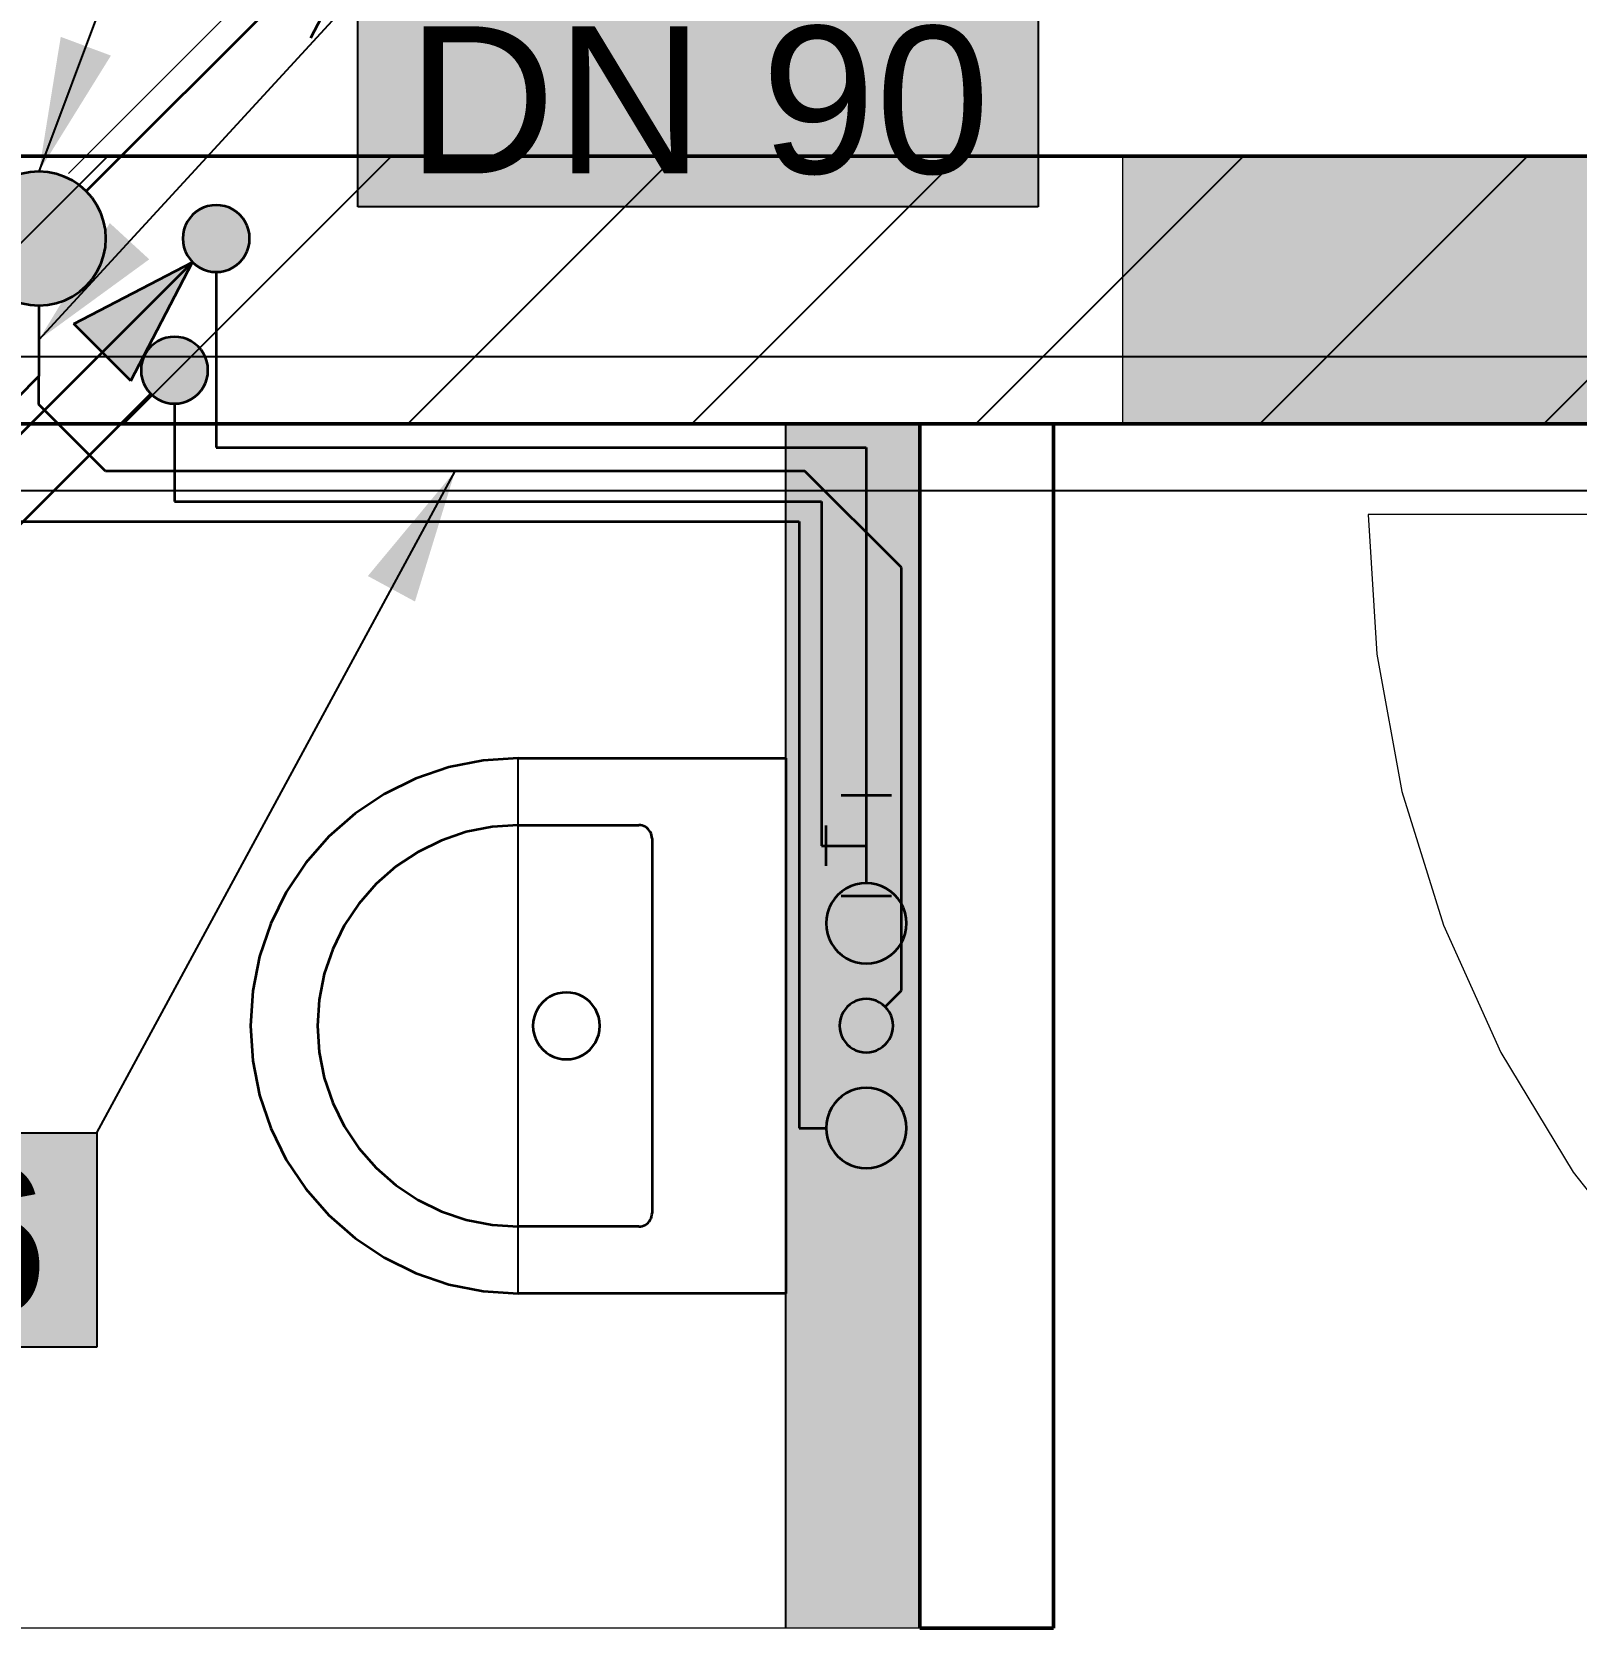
# Model space of a CAD drawing. Extents: x 0 to 756, y -25 to 420.
# Drawn here: x 179.34 to 202.41, y 241.58 to 265.43 of the extents above; entities that cross this region are included whole.
import ezdxf
from ezdxf.lldxf.tags import DXFTag

# ---------------------------------------------------------------- set-up
doc = ezdxf.new("R2010")
doc.units = 0
doc.layers.get('0').update_dxf_attribs({"lineweight": 25})
doc.layers.get('DEFPOINTS').update_dxf_attribs({"lineweight": 25})
for name, color, linetype, lineweight, true_color in [('A_Geschossdecke', 7, 'Continuous', 25, 0x008080), ('S_Einrichtung', 7, 'Continuous', 35, 0x9dff9d), ('S_Kaltwasser', 3, 'Continuous', 35, 0x00ff00), ('S_Schmutzwasser', 7, 'Continuous', 35, 0x808040), ('S_Warmwasser', 1, 'fein_strichliert', 35, 0xff0000), ('S_Zirkulation', 7, 'fein_strichliert', 35, 0xff0080)]:
    doc.layers.add(name, color=color, linetype=linetype, lineweight=lineweight, true_color=true_color)
for name, color, linetype, lineweight in [('A_Innenwand', 7, 'Continuous', 25), ('Allgemein01', 7, 'Continuous', 13), ('Allgemein03', 7, 'Continuous', 25), ('Design', 7, 'Continuous', 18), ('Standard', 7, 'Continuous', 25), ('Tür 2D', 7, 'Continuous', 13), ('Wand Holz nicht tragend', 7, 'Continuous', 13), ('X_Text', 7, 'Continuous', 25)]:
    doc.layers.add(name, color=color, linetype=linetype, lineweight=lineweight)
doc.styles.get("Standard").update_dxf_attribs({"font": 'arial.ttf'})
tags = doc.linetypes.add('fein_strichliert', pattern=[4, 1, -2, 1]).pattern_tags.tags
tags[8:9] = [DXFTag(74, 4), DXFTag(75, 0), DXFTag(340, '0'), DXFTag(46, 0.0), DXFTag(50, 0.0), DXFTag(44, 0.0), DXFTag(45, 0.0)]
tags[6:7] = [DXFTag(74, 4), DXFTag(75, 0), DXFTag(340, '0'), DXFTag(46, 0.0), DXFTag(50, 0.0), DXFTag(44, 0.0), DXFTag(45, 0.0)]
tags[4:5] = [DXFTag(74, 4), DXFTag(75, 0), DXFTag(340, '0'), DXFTag(46, 0.0), DXFTag(50, 0.0), DXFTag(44, 0.0), DXFTag(45, 0.0)]

# ---------------------------------------------------------------- blocks, each defined once
blk = doc.blocks.new('Referenz-A01I5YBJIE')
at = {"layer": 'Allgemein01', "color": 0, "lineweight": -2}
for p, q in [((186.607, 246.578), (186.607, 254.578)), ((186.607, 254.578), (190.607, 254.578)), ((190.607, 254.578), (190.607, 246.578)), ((190.607, 246.578), (186.607, 246.578))]:
    blk.add_line(p, q, dxfattribs=at)
at = {"layer": 'Allgemein03', "color": 0, "lineweight": -2}
for p, q in [((190.607, 241.578), (190.607, 259.578)), ((192.607, 259.578), (192.607, 241.578)), ((192.607, 241.578), (192.607, 259.578)), ((192.607, 241.578), (192.607, 259.578)), ((190.609, 241.58), (190.607, 241.578))]:
    blk.add_line(p, q, dxfattribs=at)
at = {"layer": 'DEFPOINTS', "color": 0, "linetype": 'Continuous', "lineweight": -2, "ltscale": 0.25}
for p, q in [((192.607, 241.578), (192.607, 241.578)), ((192.607, 241.578), (192.607, 241.578)), ((194.607, 241.578), (194.607, 241.578)), ((194.607, 241.578), (194.607, 241.578))]:
    blk.add_line(p, q, dxfattribs=at)
at = {"layer": 'Design', "color": 0, "lineweight": -2}
for points in [[(190.607, 241.578), (192.607, 241.578), (190.607, 259.578)], [(192.607, 241.578), (192.607, 259.578), (190.607, 259.578)]]:
    blk.add_solid(points, dxfattribs=at)
at = {"layer": 'Standard', "color": 0, "lineweight": 13}
for p, q in [((195.637, 263.578), (195.637, 259.578)), ((215.637, 263.578), (195.637, 263.578)), ((195.637, 259.578), (215.637, 259.578)), ((192.607, 241.578), (143.607, 241.578))]:
    blk.add_line(p, q, dxfattribs=at)
for points in [[(215.637, 259.578), (195.637, 259.578), (195.637, 263.578)], [(215.637, 259.578), (215.637, 263.578), (195.637, 263.578)], [(215.637, 263.578), (195.637, 263.578), (195.637, 263.578)], [(215.637, 259.578), (215.637, 259.578), (195.637, 259.578)]]:
    blk.add_solid(points, dxfattribs=at)
at = {"layer": 'Tür 2D', "color": 0, "linetype": 'Continuous', "ltscale": 0.13}
for p, q in [((216.607, 258.22), (199.307, 258.22)), ((199.307, 258.22), (199.433, 256.135)), ((199.433, 256.135), (199.81, 254.08)), ((199.81, 254.08), (200.431, 252.085)), ((200.431, 252.085), (201.289, 250.18)), ((201.289, 250.18), (202.37, 248.392)), ((202.37, 248.392), (203.658, 246.748))]:
    blk.add_line(p, q, dxfattribs=at)
at = {"layer": 'Wand Holz nicht tragend', "color": 0, "lineweight": 50}
for p, q in [((218.607, 263.578), (125.607, 263.578)), ((125.607, 263.578), (218.607, 263.578)), ((125.607, 259.578), (218.607, 259.578)), ((218.607, 259.578), (125.607, 259.578)), ((192.607, 259.578), (192.607, 241.578)), ((194.607, 259.578), (192.607, 259.578)), ((192.607, 241.578), (192.607, 259.578)), ((192.607, 259.578), (194.607, 259.578)), ((192.607, 259.578), (192.607, 259.578)), ((194.607, 241.578), (194.607, 259.578)), ((194.607, 259.578), (194.607, 241.578)), ((194.607, 259.578), (194.607, 259.578)), ((192.607, 241.578), (194.607, 241.578)), ((194.607, 241.578), (192.607, 241.578)), ((192.607, 241.578), (192.607, 241.578)), ((194.607, 241.578), (194.607, 241.578))]:
    blk.add_line(p, q, dxfattribs=at)
blk = doc.blocks.new('Wand-A01I5YCRIE', base_point=(125.607, 259.578))
at = {"color": 0, "linetype": 'ByBlock', "lineweight": -2, "ltscale": 0.25}
for p, q in [((125.607, 263.578), (220.607, 263.578)), ((125.607, 259.578), (216.607, 259.578))]:
    blk.add_line(p, q, dxfattribs=at)
at = {"color": 0, "lineweight": -2}
for p, q in [((176.474, 259.578), (180.474, 263.578)), ((180.716, 259.578), (184.716, 263.578)), ((184.959, 259.578), (188.959, 263.578)), ((189.201, 259.578), (193.201, 263.578)), ((193.444, 259.578), (197.444, 263.578)), ((197.687, 259.578), (201.687, 263.578)), ((201.929, 259.578), (205.929, 263.578))]:
    blk.add_line(p, q, dxfattribs=at)
blk = doc.blocks.new('Waschtisch-A01I5YHLIE', base_point=(182.607, 246.578))
at = {"color": 0, "linetype": 'ByBlock', "lineweight": -2, "ltscale": 0.35}
for p, q in [((186.085, 254.544), (185.572, 254.442)), ((186.607, 254.578), (186.085, 254.544)), ((186.607, 254.578), (190.607, 254.578)), ((190.607, 254.578), (190.607, 246.578)), ((185.572, 254.442), (185.076, 254.273)), ((185.076, 254.273), (184.607, 254.042)), ((184.607, 254.042), (184.172, 253.751)), ((184.172, 253.751), (183.779, 253.406)), ((186.607, 253.578), (186.216, 253.552)), ((186.607, 253.578), (188.407, 253.578)), ((188.433, 253.576), (188.407, 253.578)), ((183.779, 253.406), (183.434, 253.013)), ((185.459, 253.349), (185.107, 253.176)), ((185.831, 253.476), (185.459, 253.349)), ((186.216, 253.552), (185.831, 253.476)), ((188.459, 253.571), (188.433, 253.576)), ((188.484, 253.563), (188.459, 253.571)), ((188.507, 253.551), (188.484, 253.563)), ((188.529, 253.537), (188.507, 253.551)), ((188.549, 253.519), (188.529, 253.537)), ((188.566, 253.5), (188.549, 253.519)), ((188.58, 253.478), (188.566, 253.5)), ((188.592, 253.454), (188.58, 253.478)), ((188.6, 253.43), (188.592, 253.454)), ((188.605, 253.404), (188.6, 253.43)), ((188.607, 253.378), (188.605, 253.404)), ((188.607, 253.378), (188.607, 247.778)), ((185.107, 253.176), (184.781, 252.958)), ((183.434, 253.013), (183.143, 252.578)), ((184.781, 252.958), (184.486, 252.699)), ((184.486, 252.699), (184.227, 252.404)), ((183.143, 252.578), (182.912, 252.109)), ((184.227, 252.404), (184.009, 252.078)), ((182.912, 252.109), (182.743, 251.613)), ((184.009, 252.078), (183.836, 251.726)), ((183.836, 251.726), (183.709, 251.354)), ((182.743, 251.613), (182.641, 251.1)), ((183.709, 251.354), (183.633, 250.969)), ((182.641, 251.1), (182.607, 250.578)), ((183.633, 250.969), (183.607, 250.578)), ((187.023, 250.975), (186.974, 250.931)), ((187.077, 251.011), (187.023, 250.975)), ((187.136, 251.04), (187.077, 251.011)), ((187.198, 251.061), (187.136, 251.04)), ((187.262, 251.074), (187.198, 251.061)), ((187.327, 251.078), (187.262, 251.074)), ((187.392, 251.074), (187.327, 251.078)), ((187.457, 251.061), (187.392, 251.074)), ((187.519, 251.04), (187.457, 251.061)), ((187.577, 251.011), (187.519, 251.04)), ((187.632, 250.975), (187.577, 251.011)), ((187.681, 250.931), (187.632, 250.975)), ((186.865, 250.769), (186.844, 250.707)), ((186.894, 250.828), (186.865, 250.769)), ((186.931, 250.882), (186.894, 250.828)), ((186.974, 250.931), (186.931, 250.882)), ((187.724, 250.882), (187.681, 250.931)), ((187.76, 250.828), (187.724, 250.882)), ((187.789, 250.769), (187.76, 250.828)), ((187.81, 250.707), (187.789, 250.769)), ((182.607, 250.578), (182.641, 250.056)), ((183.607, 250.578), (183.633, 250.186)), ((186.831, 250.643), (186.827, 250.578)), ((186.827, 250.578), (186.831, 250.513)), ((186.844, 250.707), (186.831, 250.643)), ((186.831, 250.513), (186.844, 250.448)), ((187.823, 250.643), (187.81, 250.707)), ((187.81, 250.448), (187.823, 250.513)), ((187.827, 250.578), (187.823, 250.643)), ((187.823, 250.513), (187.827, 250.578)), ((186.844, 250.448), (186.865, 250.387)), ((186.865, 250.387), (186.894, 250.328)), ((186.894, 250.328), (186.931, 250.273)), ((186.931, 250.273), (186.974, 250.224)), ((187.681, 250.224), (187.724, 250.273)), ((187.724, 250.273), (187.76, 250.328)), ((187.76, 250.328), (187.789, 250.387)), ((187.789, 250.387), (187.81, 250.448)), ((182.641, 250.056), (182.743, 249.543)), ((183.633, 250.186), (183.709, 249.801)), ((186.974, 250.224), (187.023, 250.181)), ((187.023, 250.181), (187.077, 250.145)), ((187.077, 250.145), (187.136, 250.116)), ((187.136, 250.116), (187.198, 250.095)), ((187.198, 250.095), (187.262, 250.082)), ((187.262, 250.082), (187.327, 250.078)), ((187.327, 250.078), (187.392, 250.082)), ((187.392, 250.082), (187.457, 250.095)), ((187.457, 250.095), (187.519, 250.116)), ((187.519, 250.116), (187.577, 250.145)), ((187.577, 250.145), (187.632, 250.181)), ((187.632, 250.181), (187.681, 250.224)), ((183.709, 249.801), (183.836, 249.43)), ((182.743, 249.543), (182.912, 249.047)), ((183.836, 249.43), (184.009, 249.078)), ((182.912, 249.047), (183.143, 248.578)), ((184.009, 249.078), (184.227, 248.752)), ((183.143, 248.578), (183.434, 248.143)), ((184.227, 248.752), (184.486, 248.457)), ((184.486, 248.457), (184.781, 248.198)), ((183.434, 248.143), (183.779, 247.749)), ((184.781, 248.198), (185.107, 247.98)), ((185.107, 247.98), (185.459, 247.806)), ((183.779, 247.749), (184.172, 247.404)), ((185.459, 247.806), (185.831, 247.68)), ((185.831, 247.68), (186.216, 247.604)), ((188.507, 247.605), (188.529, 247.619)), ((188.529, 247.619), (188.549, 247.636)), ((188.549, 247.636), (188.566, 247.656)), ((188.566, 247.656), (188.58, 247.678)), ((188.58, 247.678), (188.592, 247.701)), ((188.592, 247.701), (188.6, 247.726)), ((188.6, 247.726), (188.605, 247.752)), ((188.605, 247.752), (188.607, 247.778)), ((184.172, 247.404), (184.607, 247.114)), ((186.216, 247.604), (186.607, 247.578)), ((188.407, 247.578), (186.607, 247.578)), ((188.407, 247.578), (188.433, 247.58)), ((188.433, 247.58), (188.459, 247.585)), ((188.459, 247.585), (188.484, 247.593)), ((188.484, 247.593), (188.507, 247.605)), ((184.607, 247.114), (185.076, 246.882)), ((185.076, 246.882), (185.572, 246.714)), ((185.572, 246.714), (186.085, 246.612)), ((186.085, 246.612), (186.607, 246.578)), ((190.607, 246.578), (186.607, 246.578))]:
    blk.add_line(p, q, dxfattribs=at)
blk = doc.blocks.new('Anschluss-Element-A01I5YHNIE', base_point=(191.207, 248.451))
at = {"color": 0, "lineweight": -2}
for p, q in [((191.442, 249.527), (191.383, 249.475)), ((191.507, 249.57), (191.442, 249.527)), ((191.578, 249.605), (191.507, 249.57)), ((191.652, 249.63), (191.578, 249.605)), ((191.729, 249.646), (191.652, 249.63)), ((191.807, 249.651), (191.729, 249.646)), ((191.886, 249.646), (191.807, 249.651)), ((191.962, 249.63), (191.886, 249.646)), ((192.037, 249.605), (191.962, 249.63)), ((192.107, 249.57), (192.037, 249.605)), ((192.172, 249.527), (192.107, 249.57)), ((192.231, 249.475), (192.172, 249.527)), ((191.288, 249.351), (191.253, 249.28)), ((191.331, 249.416), (191.288, 249.351)), ((191.383, 249.475), (191.331, 249.416)), ((192.283, 249.416), (192.231, 249.475)), ((192.327, 249.351), (192.283, 249.416)), ((192.362, 249.28), (192.327, 249.351)), ((191.212, 249.129), (191.207, 249.051)), ((191.207, 249.051), (191.212, 248.972)), ((191.228, 249.206), (191.212, 249.129)), ((191.253, 249.28), (191.228, 249.206)), ((192.387, 249.206), (192.362, 249.28)), ((192.402, 249.129), (192.387, 249.206)), ((192.407, 249.051), (192.402, 249.129)), ((192.402, 248.972), (192.407, 249.051)), ((191.212, 248.972), (191.228, 248.895)), ((191.228, 248.895), (191.253, 248.821)), ((191.253, 248.821), (191.288, 248.751)), ((192.327, 248.751), (192.362, 248.821)), ((192.362, 248.821), (192.387, 248.895)), ((192.387, 248.895), (192.402, 248.972)), ((191.288, 248.751), (191.331, 248.685)), ((191.331, 248.685), (191.383, 248.626)), ((191.383, 248.626), (191.442, 248.575)), ((191.442, 248.575), (191.507, 248.531)), ((192.107, 248.531), (192.172, 248.575)), ((192.172, 248.575), (192.231, 248.626)), ((192.231, 248.626), (192.283, 248.685)), ((192.283, 248.685), (192.327, 248.751)), ((191.507, 248.531), (191.578, 248.496)), ((191.578, 248.496), (191.652, 248.471)), ((191.652, 248.471), (191.729, 248.456)), ((191.729, 248.456), (191.807, 248.451)), ((191.807, 248.451), (191.886, 248.456)), ((191.886, 248.456), (191.962, 248.471)), ((191.962, 248.471), (192.037, 248.496)), ((192.037, 248.496), (192.107, 248.531))]:
    blk.add_line(p, q, dxfattribs=at)
blk = doc.blocks.new('Anschluss-Element-A01I5YHPIE', base_point=(191.207, 251.511))
at = {"color": 0, "linetype": 'Continuous', "lineweight": -2, "ltscale": 0.35}
for p, q in [((191.507, 252.63), (191.442, 252.587)), ((191.578, 252.665), (191.507, 252.63)), ((191.652, 252.69), (191.578, 252.665)), ((191.729, 252.706), (191.652, 252.69)), ((191.807, 252.711), (191.729, 252.706)), ((191.886, 252.706), (191.807, 252.711)), ((191.962, 252.69), (191.886, 252.706)), ((192.037, 252.665), (191.962, 252.69)), ((192.107, 252.63), (192.037, 252.665)), ((192.172, 252.587), (192.107, 252.63)), ((191.288, 252.411), (191.253, 252.34)), ((191.331, 252.476), (191.288, 252.411)), ((191.383, 252.535), (191.331, 252.476)), ((191.442, 252.587), (191.383, 252.535)), ((192.231, 252.535), (192.172, 252.587)), ((192.283, 252.476), (192.231, 252.535)), ((192.327, 252.411), (192.283, 252.476)), ((192.362, 252.34), (192.327, 252.411)), ((191.212, 252.189), (191.207, 252.111)), ((191.228, 252.266), (191.212, 252.189)), ((191.253, 252.34), (191.228, 252.266)), ((192.387, 252.266), (192.362, 252.34)), ((192.402, 252.189), (192.387, 252.266)), ((192.407, 252.111), (192.402, 252.189)), ((191.207, 252.111), (191.212, 252.032)), ((191.212, 252.032), (191.228, 251.955)), ((191.228, 251.955), (191.253, 251.881)), ((192.362, 251.881), (192.387, 251.955)), ((192.387, 251.955), (192.402, 252.032)), ((192.402, 252.032), (192.407, 252.111)), ((191.253, 251.881), (191.288, 251.811)), ((191.288, 251.811), (191.331, 251.745)), ((191.331, 251.745), (191.383, 251.686)), ((191.383, 251.686), (191.442, 251.635)), ((192.172, 251.635), (192.231, 251.686)), ((192.231, 251.686), (192.283, 251.745)), ((192.283, 251.745), (192.327, 251.811)), ((192.327, 251.811), (192.362, 251.881)), ((191.442, 251.635), (191.507, 251.591)), ((191.507, 251.591), (191.578, 251.556)), ((191.578, 251.556), (191.652, 251.531)), ((191.652, 251.531), (191.729, 251.516)), ((191.729, 251.516), (191.807, 251.511)), ((191.807, 251.511), (191.886, 251.516)), ((191.886, 251.516), (191.962, 251.531)), ((191.962, 251.531), (192.037, 251.556)), ((192.037, 251.556), (192.107, 251.591)), ((192.107, 251.591), (192.172, 251.635))]:
    blk.add_line(p, q, dxfattribs=at)
blk = doc.blocks.new('Anschluss-Element-A01I5YHRIE', base_point=(191.407, 250.181))
at = {"color": 0, "lineweight": -2}
for p, q in [((191.704, 250.967), (191.654, 250.95)), ((191.755, 250.977), (191.704, 250.967)), ((191.807, 250.981), (191.755, 250.977)), ((191.859, 250.977), (191.807, 250.981)), ((191.911, 250.967), (191.859, 250.977)), ((191.96, 250.95), (191.911, 250.967)), ((191.438, 250.734), (191.421, 250.684)), ((191.461, 250.781), (191.438, 250.734)), ((191.49, 250.824), (191.461, 250.781)), ((191.524, 250.864), (191.49, 250.824)), ((191.564, 250.898), (191.524, 250.864)), ((191.607, 250.927), (191.564, 250.898)), ((191.654, 250.95), (191.607, 250.927)), ((192.007, 250.927), (191.96, 250.95)), ((192.051, 250.898), (192.007, 250.927)), ((192.09, 250.864), (192.051, 250.898)), ((192.125, 250.824), (192.09, 250.864)), ((192.154, 250.781), (192.125, 250.824)), ((192.177, 250.734), (192.154, 250.781)), ((192.194, 250.684), (192.177, 250.734)), ((191.411, 250.633), (191.407, 250.581)), ((191.407, 250.581), (191.411, 250.528)), ((191.421, 250.684), (191.411, 250.633)), ((191.411, 250.528), (191.421, 250.477)), ((191.421, 250.477), (191.438, 250.428)), ((192.177, 250.428), (192.194, 250.477)), ((192.204, 250.633), (192.194, 250.684)), ((192.194, 250.477), (192.204, 250.528)), ((192.207, 250.581), (192.204, 250.633)), ((192.204, 250.528), (192.207, 250.581)), ((191.438, 250.428), (191.461, 250.381)), ((191.461, 250.381), (191.49, 250.337)), ((191.49, 250.337), (191.524, 250.298)), ((191.524, 250.298), (191.564, 250.263)), ((191.564, 250.263), (191.607, 250.234)), ((192.007, 250.234), (192.051, 250.263)), ((192.051, 250.263), (192.09, 250.298)), ((192.09, 250.298), (192.125, 250.337)), ((192.125, 250.337), (192.154, 250.381)), ((192.154, 250.381), (192.177, 250.428)), ((191.607, 250.234), (191.654, 250.211)), ((191.654, 250.211), (191.704, 250.194)), ((191.704, 250.194), (191.755, 250.184)), ((191.755, 250.184), (191.807, 250.181)), ((191.807, 250.181), (191.859, 250.184)), ((191.859, 250.184), (191.911, 250.194)), ((191.911, 250.194), (191.96, 250.211)), ((191.96, 250.211), (192.007, 250.234))]:
    blk.add_line(p, q, dxfattribs=at)
blk = doc.blocks.new('Fallleitung Abwasser-A01I5YIXIE', base_point=(173.791, 256.689))
at = {"color": 0, "lineweight": -2}
for p, q in [((182.886, 266.847), (185.103, 268.001)), ((183.949, 265.784), (185.103, 268.001)), ((180.154, 263.052), (184.661, 267.559)), ((182.444, 266.405), (184.661, 267.559)), ((183.507, 265.342), (184.661, 267.559)), ((178.838, 263.138), (178.74, 263.052)), ((178.947, 263.211), (178.838, 263.138)), ((179.064, 263.269), (178.947, 263.211)), ((179.188, 263.311), (179.064, 263.269)), ((179.317, 263.337), (179.188, 263.311)), ((179.447, 263.345), (179.317, 263.337)), ((179.578, 263.337), (179.447, 263.345)), ((179.706, 263.311), (179.578, 263.337)), ((179.83, 263.269), (179.706, 263.311)), ((179.947, 263.211), (179.83, 263.269)), ((180.056, 263.138), (179.947, 263.211)), ((180.154, 263.052), (180.056, 263.138)), ((178.654, 262.954), (178.581, 262.845)), ((178.74, 263.052), (178.654, 262.954)), ((180.241, 262.954), (180.154, 263.052)), ((180.313, 262.845), (180.241, 262.954)), ((178.523, 262.728), (178.481, 262.604)), ((178.581, 262.845), (178.523, 262.728)), ((180.371, 262.728), (180.313, 262.845)), ((180.413, 262.604), (180.371, 262.728)), ((178.456, 262.476), (178.447, 262.345)), ((178.481, 262.604), (178.456, 262.476)), ((180.439, 262.476), (180.413, 262.604)), ((180.447, 262.345), (180.439, 262.476)), ((178.447, 262.345), (178.456, 262.215)), ((178.456, 262.215), (178.481, 262.086)), ((180.413, 262.086), (180.439, 262.215)), ((180.439, 262.215), (180.447, 262.345)), ((178.481, 262.086), (178.523, 261.962)), ((178.523, 261.962), (178.581, 261.845)), ((180.313, 261.845), (180.371, 261.962)), ((180.371, 261.962), (180.413, 262.086)), ((178.581, 261.845), (178.654, 261.736)), ((178.654, 261.736), (178.74, 261.638)), ((180.154, 261.638), (180.241, 261.736)), ((180.241, 261.736), (180.313, 261.845)), ((178.74, 261.638), (173.791, 256.689)), ((178.74, 261.638), (178.838, 261.552)), ((178.838, 261.552), (178.947, 261.479)), ((178.947, 261.479), (179.064, 261.421)), ((179.83, 261.421), (179.947, 261.479)), ((179.947, 261.479), (180.056, 261.552)), ((180.056, 261.552), (180.154, 261.638)), ((179.064, 261.421), (179.188, 261.379)), ((179.188, 261.379), (179.317, 261.354)), ((179.317, 261.354), (179.447, 261.345)), ((179.447, 261.345), (179.578, 261.354)), ((179.578, 261.354), (179.706, 261.379)), ((179.706, 261.379), (179.83, 261.421)), ((174.946, 258.907), (173.791, 256.689)), ((174.946, 258.907), (176.009, 257.843)), ((176.009, 257.843), (173.791, 256.689))]:
    blk.add_line(p, q, dxfattribs=at)
at = {"color": 0, "linetype": 'fein_strichliert', "lineweight": 18, "ltscale": 0.18}
blk.add_line((179.888, 263.318), (182.71, 266.14), dxfattribs=at)
at = {"color": 0, "lineweight": -2}
for points in [[(180.154, 263.052), (178.74, 263.052), (179.947, 263.211)], [(178.74, 263.052), (179.947, 263.211), (178.947, 263.211)], [(179.947, 263.211), (178.947, 263.211), (179.706, 263.311)], [(178.947, 263.211), (179.706, 263.311), (179.188, 263.311)], [(179.706, 263.311), (179.188, 263.311), (179.447, 263.345)], [(180.313, 262.845), (178.581, 262.845), (180.154, 263.052)], [(178.581, 262.845), (180.154, 263.052), (178.74, 263.052)], [(180.413, 262.604), (178.481, 262.604), (180.313, 262.845)], [(178.481, 262.604), (180.313, 262.845), (178.581, 262.845)], [(180.447, 262.345), (178.447, 262.345), (180.413, 262.604)], [(178.447, 262.345), (180.413, 262.604), (178.481, 262.604)], [(178.481, 262.086), (180.447, 262.345), (178.447, 262.345)], [(180.413, 262.086), (178.481, 262.086), (180.447, 262.345)], [(178.581, 261.845), (180.413, 262.086), (178.481, 262.086)], [(180.313, 261.845), (178.581, 261.845), (180.413, 262.086)], [(178.74, 261.638), (180.313, 261.845), (178.581, 261.845)], [(180.154, 261.638), (178.74, 261.638), (180.313, 261.845)], [(178.947, 261.479), (180.154, 261.638), (178.74, 261.638)], [(179.947, 261.479), (178.947, 261.479), (180.154, 261.638)], [(179.188, 261.379), (179.947, 261.479), (178.947, 261.479)], [(179.706, 261.379), (179.188, 261.379), (179.947, 261.479)], [(179.447, 261.345), (179.706, 261.379), (179.188, 261.379)], [(176.009, 257.843), (174.392, 257.843), (174.946, 258.907)], [(173.791, 256.689), (176.009, 257.843), (174.392, 257.843)]]:
    blk.add_solid(points, dxfattribs=at)
blk = doc.blocks.new('Bauteilbeschriftung-A01I5YJ1IE', base_point=(179.447, 263.345))
at = {"color": 0, "lineweight": -2}
for p, q in [((184.044, 278.846), (214.027, 278.846)), ((184.044, 275.646), (184.044, 278.846)), ((214.027, 278.846), (214.027, 275.646)), ((214.027, 275.646), (184.044, 275.646))]:
    blk.add_line(p, q, dxfattribs=at)
at = {"color": 0, "linetype": 'ByBlock', "lineweight": -2, "ltscale": 0.25}
blk.add_line((184.044, 275.646), (179.447, 263.345), dxfattribs=at)
at = {"color": 7, "linetype": 'ByBlock', "lineweight": -2, "ltscale": 0.25, "true_color": 0xffffff}
for points in [[(184.044, 275.646), (214.027, 275.646), (184.044, 278.846)], [(214.027, 275.646), (184.044, 278.846), (214.027, 278.846)]]:
    blk.add_solid(points, dxfattribs=at)
at = {"color": 0, "linetype": 'ByBlock', "lineweight": -2, "ltscale": 0.25}
for points in [[(180.522, 265.079), (179.727, 265.079), (179.773, 265.359)], [(179.447, 263.345), (180.522, 265.079), (179.727, 265.079)]]:
    blk.add_solid(points, dxfattribs=at)
at = {"color": 0, "linetype": 'ByBlock', "lineweight": -2, "ltscale": 0.25, "insert": (184.777, 278.346), "char_height": 2.2, "attachment_point": 1}
blk.add_mtext('{\\fArial;Fallleitung Abwasser}', dxfattribs=at)
blk = doc.blocks.new('Abwasserleitung-A01I5YJ3IE', base_point=(179.447, 250.864))
at = {"color": 0, "linetype": 'ByBlock', "lineweight": -2, "ltscale": 0.35}
for p, q in [((179.447, 259.865), (179.447, 260.289)), ((180.442, 258.87), (179.447, 259.865)), ((190.888, 258.87), (180.442, 258.87)), ((192.332, 257.426), (190.888, 258.87)), ((192.332, 251.105), (192.332, 257.426)), ((192.09, 250.864), (192.332, 251.105))]:
    blk.add_line(p, q, dxfattribs=at)
blk = doc.blocks.new('Bauteilbeschriftung-A01I5YJ5IE', base_point=(170.145, 245.777))
at = {"color": 0, "linetype": 'ByBlock', "lineweight": -2, "ltscale": 0.25}
blk.add_line((180.313, 248.977), (185.665, 258.87), dxfattribs=at)
at = {"color": 0, "lineweight": -2}
for p, q in [((170.145, 248.977), (180.313, 248.977)), ((170.145, 245.777), (170.145, 248.977)), ((180.313, 248.977), (180.313, 245.777)), ((180.313, 245.777), (170.145, 245.777))]:
    blk.add_line(p, q, dxfattribs=at)
at = {"color": 0, "linetype": 'ByBlock', "lineweight": -2, "ltscale": 0.25}
for points in [[(185.182, 257.301), (184.361, 257.301), (185.665, 258.87)], [(185.065, 256.92), (185.182, 257.301), (184.361, 257.301)]]:
    blk.add_solid(points, dxfattribs=at)
at = {"color": 7, "linetype": 'ByBlock', "lineweight": -2, "ltscale": 0.25, "true_color": 0xffffff}
for points in [[(170.145, 245.777), (180.313, 245.777), (170.145, 248.977)], [(180.313, 245.777), (170.145, 248.977), (180.313, 248.977)]]:
    blk.add_solid(points, dxfattribs=at)
at = {"color": 0, "linetype": 'ByBlock', "lineweight": -2, "ltscale": 0.25, "insert": (170.878, 248.477), "char_height": 2.2, "attachment_point": 1}
blk.add_mtext('{\\fArial;DN 56}', dxfattribs=at)
blk = doc.blocks.new('Abwasserleitung-A01I5YJ7IE', base_point=(149.628, 254.115))
at = {"color": 0, "linetype": 'ByBlock', "lineweight": -2, "ltscale": 0.35}
for p, q in [((179.447, 260.289), (178.028, 258.87)), ((150.107, 258.87), (149.628, 258.391)), ((178.028, 258.87), (150.107, 258.87)), ((149.628, 258.391), (149.628, 254.115))]:
    blk.add_line(p, q, dxfattribs=at)
blk = doc.blocks.new('Abwasserleitung-A01I5YJBIE', base_point=(179.447, 260.289))
at = {"color": 0, "linetype": 'ByBlock', "lineweight": -2, "ltscale": 0.35}
blk.add_line((179.447, 261.345), (179.447, 260.289), dxfattribs=at)
blk = doc.blocks.new('Bauteilbeschriftung-A01I5YJDIE', base_point=(179.447, 260.832))
at = {"color": 0, "linetype": 'ByBlock', "lineweight": -2, "ltscale": 0.25}
blk.add_line((184.212, 266.018), (179.447, 260.832), dxfattribs=at)
at = {"color": 0, "lineweight": -2}
for p, q in [((184.212, 266.018), (194.375, 266.018)), ((184.212, 262.818), (184.212, 266.018)), ((194.375, 266.018), (194.375, 262.818)), ((194.375, 262.818), (184.212, 262.818))]:
    blk.add_line(p, q, dxfattribs=at)
at = {"color": 7, "linetype": 'ByBlock', "lineweight": -2, "ltscale": 0.25, "true_color": 0xffffff}
for points in [[(184.212, 262.818), (194.375, 262.818), (184.212, 266.018)], [(194.375, 262.818), (184.212, 266.018), (194.375, 266.018)]]:
    blk.add_solid(points, dxfattribs=at)
at = {"color": 0, "linetype": 'ByBlock', "lineweight": -2, "ltscale": 0.25}
for points in [[(181.095, 262.034), (180.177, 262.034), (180.506, 262.576)], [(179.447, 260.832), (181.095, 262.034), (180.177, 262.034)]]:
    blk.add_solid(points, dxfattribs=at)
at = {"color": 0, "linetype": 'ByBlock', "lineweight": -2, "ltscale": 0.25, "insert": (184.945, 265.518), "char_height": 2.2, "attachment_point": 1}
blk.add_mtext('{\\fArial;DN 90}', dxfattribs=at)
blk = doc.blocks.new('Distributor Abwasserleitung-A01I5YJFIE', base_point=(179.042, 259.884))
at = {"color": 0, "lineweight": 13}
blk.add_line((179.447, 260.289), (179.447, 260.289), dxfattribs=at)
blk = doc.blocks.new('Geschossdecke-A01I5YL3IE', base_point=(119.607, 260.578))
at = {"color": 0, "linetype": 'ByBlock', "lineweight": -2, "ltscale": 0.25}
blk.add_line((397.607, 260.578), (119.607, 260.578), dxfattribs=at)
blk = doc.blocks.new('Geschossdecke-A01I5YL5IE', base_point=(119.607, 24.521))
at = {"color": 0, "linetype": 'ByBlock', "lineweight": -2, "ltscale": 0.25}
blk.add_line((119.607, 258.578), (219.607, 258.578), dxfattribs=at)
blk = doc.blocks.new('Verbundrohr (Stange)-A01I5YMJIE', base_point=(177.095, 249.051))
at = {"color": 0, "linetype": 'ByBlock', "lineweight": -2, "ltscale": 0.35}
for p, q in [((177.095, 258.116), (190.806, 258.116)), ((190.806, 258.116), (190.806, 249.051)), ((190.806, 249.051), (191.207, 249.051))]:
    blk.add_line(p, q, dxfattribs=at)
blk = doc.blocks.new('Steigleitung Sanitär-A01I5YN5IE', base_point=(177.853, 258.103))
at = {"color": 0, "linetype": 'Continuous', "lineweight": -2, "ltscale": 0.35}
for p, q in [((181.699, 262.649), (181.662, 262.595)), ((181.742, 262.699), (181.699, 262.649)), ((181.791, 262.742), (181.742, 262.699)), ((181.845, 262.778), (181.791, 262.742)), ((181.904, 262.807), (181.845, 262.778)), ((181.966, 262.828), (181.904, 262.807)), ((182.03, 262.841), (181.966, 262.828)), ((182.095, 262.845), (182.03, 262.841)), ((182.161, 262.841), (182.095, 262.845)), ((182.225, 262.828), (182.161, 262.841)), ((182.287, 262.807), (182.225, 262.828)), ((182.345, 262.778), (182.287, 262.807)), ((182.4, 262.742), (182.345, 262.778)), ((182.449, 262.699), (182.4, 262.742)), ((182.492, 262.649), (182.449, 262.699)), ((182.528, 262.595), (182.492, 262.649)), ((181.6, 262.41), (181.595, 262.345)), ((181.612, 262.474), (181.6, 262.41)), ((181.633, 262.536), (181.612, 262.474)), ((181.662, 262.595), (181.633, 262.536)), ((182.557, 262.536), (182.528, 262.595)), ((182.578, 262.474), (182.557, 262.536)), ((182.591, 262.41), (182.578, 262.474)), ((182.595, 262.345), (182.591, 262.41)), ((181.595, 262.345), (181.6, 262.28)), ((181.6, 262.28), (181.612, 262.216)), ((181.612, 262.216), (181.633, 262.154)), ((182.557, 262.154), (182.578, 262.216)), ((182.578, 262.216), (182.591, 262.28)), ((182.591, 262.28), (182.595, 262.345)), ((181.742, 261.992), (177.853, 258.103)), ((179.968, 261.068), (181.742, 261.992)), ((180.818, 260.218), (181.742, 261.992)), ((181.633, 262.154), (181.662, 262.095)), ((181.662, 262.095), (181.699, 262.041)), ((181.699, 262.041), (181.742, 261.992)), ((181.742, 261.992), (181.791, 261.948)), ((181.791, 261.948), (181.845, 261.912)), ((182.345, 261.912), (182.4, 261.948)), ((182.4, 261.948), (182.449, 261.992)), ((182.449, 261.992), (182.492, 262.041)), ((182.492, 262.041), (182.528, 262.095)), ((182.528, 262.095), (182.557, 262.154)), ((181.845, 261.912), (181.904, 261.883)), ((181.904, 261.883), (181.966, 261.862)), ((181.966, 261.862), (182.03, 261.849)), ((182.03, 261.849), (182.095, 261.845)), ((182.095, 261.845), (182.161, 261.849)), ((182.161, 261.849), (182.225, 261.862)), ((182.225, 261.862), (182.287, 261.883)), ((182.287, 261.883), (182.345, 261.912)), ((180.818, 260.218), (179.968, 261.068))]:
    blk.add_line(p, q, dxfattribs=at)
for points in [[(182.528, 262.595), (181.662, 262.595), (182.449, 262.699)], [(181.662, 262.595), (182.449, 262.699), (181.742, 262.699)], [(182.449, 262.699), (181.742, 262.699), (182.345, 262.778)], [(181.742, 262.699), (182.345, 262.778), (181.845, 262.778)], [(182.345, 262.778), (181.845, 262.778), (182.225, 262.828)], [(181.845, 262.778), (182.225, 262.828), (181.966, 262.828)], [(182.225, 262.828), (181.966, 262.828), (182.095, 262.845)], [(182.595, 262.345), (181.595, 262.345), (182.578, 262.474)], [(181.595, 262.345), (182.578, 262.474), (181.612, 262.474)], [(182.578, 262.474), (181.612, 262.474), (182.528, 262.595)], [(181.612, 262.474), (182.528, 262.595), (181.662, 262.595)], [(181.612, 262.216), (182.595, 262.345), (181.595, 262.345)], [(182.578, 262.216), (181.612, 262.216), (182.595, 262.345)], [(181.662, 262.095), (182.578, 262.216), (181.612, 262.216)], [(182.528, 262.095), (181.662, 262.095), (182.578, 262.216)], [(181.261, 261.068), (179.968, 261.068), (181.742, 261.992)], [(181.742, 261.992), (182.528, 262.095), (181.662, 262.095)], [(182.449, 261.992), (181.742, 261.992), (182.528, 262.095)], [(181.845, 261.912), (182.449, 261.992), (181.742, 261.992)], [(182.345, 261.912), (181.845, 261.912), (182.449, 261.992)], [(181.966, 261.862), (182.345, 261.912), (181.845, 261.912)], [(182.225, 261.862), (181.966, 261.862), (182.345, 261.912)], [(182.095, 261.845), (182.225, 261.862), (181.966, 261.862)], [(180.818, 260.218), (181.261, 261.068), (179.968, 261.068)]]:
    blk.add_solid(points, dxfattribs=at)
blk = doc.blocks.new('Steigleitung Sanitär-A01I5YNXIE', base_point=(177.23, 256.135))
at = {"color": 0, "linetype": 'Continuous', "lineweight": -2, "ltscale": 0.35}
for p, q in [((181.168, 260.773), (181.118, 260.73)), ((181.222, 260.81), (181.168, 260.773)), ((181.281, 260.839), (181.222, 260.81)), ((181.343, 260.86), (181.281, 260.839)), ((181.407, 260.872), (181.343, 260.86)), ((181.472, 260.877), (181.407, 260.872)), ((181.537, 260.872), (181.472, 260.877)), ((181.601, 260.86), (181.537, 260.872)), ((181.663, 260.839), (181.601, 260.86)), ((181.722, 260.81), (181.663, 260.839)), ((181.776, 260.773), (181.722, 260.81)), ((181.826, 260.73), (181.776, 260.773)), ((180.989, 260.506), (180.976, 260.442)), ((181.01, 260.568), (180.989, 260.506)), ((181.039, 260.627), (181.01, 260.568)), ((181.075, 260.681), (181.039, 260.627)), ((181.118, 260.73), (181.075, 260.681)), ((181.869, 260.681), (181.826, 260.73)), ((181.905, 260.627), (181.869, 260.681)), ((181.934, 260.568), (181.905, 260.627)), ((181.955, 260.506), (181.934, 260.568)), ((181.968, 260.442), (181.955, 260.506)), ((180.976, 260.442), (180.972, 260.377)), ((180.972, 260.377), (180.976, 260.311)), ((180.976, 260.311), (180.989, 260.247)), ((181.955, 260.247), (181.968, 260.311)), ((181.972, 260.377), (181.968, 260.442)), ((181.968, 260.311), (181.972, 260.377)), ((181.119, 260.023), (177.23, 256.135)), ((180.989, 260.247), (181.01, 260.185)), ((181.01, 260.185), (181.039, 260.127)), ((181.039, 260.127), (181.075, 260.072)), ((181.075, 260.072), (181.118, 260.023)), ((181.118, 260.023), (181.168, 259.98)), ((181.776, 259.98), (181.826, 260.023)), ((181.826, 260.023), (181.869, 260.072)), ((181.869, 260.072), (181.905, 260.127)), ((181.905, 260.127), (181.934, 260.185)), ((181.934, 260.185), (181.955, 260.247)), ((181.168, 259.98), (181.222, 259.944)), ((181.222, 259.944), (181.281, 259.915)), ((181.281, 259.915), (181.343, 259.894)), ((181.343, 259.894), (181.407, 259.881)), ((181.407, 259.881), (181.472, 259.877)), ((181.472, 259.877), (181.537, 259.881)), ((181.537, 259.881), (181.601, 259.894)), ((181.601, 259.894), (181.663, 259.915)), ((181.663, 259.915), (181.722, 259.944)), ((181.722, 259.944), (181.776, 259.98)), ((178.154, 257.909), (177.23, 256.135)), ((178.154, 257.909), (179.004, 257.058)), ((179.004, 257.058), (177.23, 256.135))]:
    blk.add_line(p, q, dxfattribs=at)
for points in [[(181.826, 260.73), (181.118, 260.73), (181.722, 260.81)], [(181.118, 260.73), (181.722, 260.81), (181.222, 260.81)], [(181.722, 260.81), (181.222, 260.81), (181.601, 260.86)], [(181.222, 260.81), (181.601, 260.86), (181.343, 260.86)], [(181.601, 260.86), (181.343, 260.86), (181.472, 260.877)], [(181.972, 260.377), (180.972, 260.377), (181.955, 260.506)], [(180.972, 260.377), (181.955, 260.506), (180.989, 260.506)], [(181.955, 260.506), (180.989, 260.506), (181.905, 260.627)], [(180.989, 260.506), (181.905, 260.627), (181.039, 260.627)], [(181.905, 260.627), (181.039, 260.627), (181.826, 260.73)], [(181.039, 260.627), (181.826, 260.73), (181.118, 260.73)], [(180.989, 260.247), (181.972, 260.377), (180.972, 260.377)], [(181.955, 260.247), (180.989, 260.247), (181.972, 260.377)], [(181.039, 260.127), (181.955, 260.247), (180.989, 260.247)], [(181.905, 260.127), (181.039, 260.127), (181.955, 260.247)], [(181.118, 260.023), (181.905, 260.127), (181.039, 260.127)], [(181.826, 260.023), (181.118, 260.023), (181.905, 260.127)], [(181.222, 259.944), (181.826, 260.023), (181.118, 260.023)], [(181.722, 259.944), (181.222, 259.944), (181.826, 260.023)], [(181.343, 259.894), (181.722, 259.944), (181.222, 259.944)], [(181.601, 259.894), (181.343, 259.894), (181.722, 259.944)], [(181.472, 259.877), (181.601, 259.894), (181.343, 259.894)], [(179.004, 257.058), (177.711, 257.058), (178.154, 257.909)], [(177.23, 256.135), (179.004, 257.058), (177.711, 257.058)]]:
    blk.add_solid(points, dxfattribs=at)
blk = doc.blocks.new('Verbundrohr (Stange)-A01I5YOJIE', base_point=(181.472, 253.27))
at = {"color": 0, "linetype": 'ByBlock', "lineweight": -2, "ltscale": 0.35}
for p, q in [((181.472, 259.877), (181.472, 258.413)), ((181.472, 258.413), (191.138, 258.413)), ((191.138, 258.413), (191.138, 253.27)), ((191.138, 253.27), (191.807, 253.27))]:
    blk.add_line(p, q, dxfattribs=at)
blk = doc.blocks.new('Verbundrohr (Stange)-A01I5YOLIE', base_point=(182.095, 253.27))
at = {"color": 0, "linetype": 'ByBlock', "lineweight": -2, "ltscale": 0.35}
for p, q in [((182.095, 261.845), (182.095, 259.224)), ((182.095, 259.224), (191.807, 259.224)), ((191.807, 259.224), (191.807, 253.27))]:
    blk.add_line(p, q, dxfattribs=at)
blk = doc.blocks.new('Verbundrohr (Stange)-A01I5YONIE', base_point=(191.807, 252.711))
at = {"color": 0, "linetype": 'ByBlock', "lineweight": -2, "ltscale": 0.35}
blk.add_line((191.807, 253.27), (191.807, 252.711), dxfattribs=at)
blk = doc.blocks.new('T-Stück-A01I5YOPIE', base_point=(191.205, 252.52))
at = {"color": 0, "linetype": 'Continuous', "lineweight": -2, "ltscale": 0.35}
for p, q in [((192.182, 254.02), (191.432, 254.02)), ((191.205, 253.571), (191.205, 252.969)), ((191.432, 252.52), (192.182, 252.52))]:
    blk.add_line(p, q, dxfattribs=at)

msp = doc.modelspace()

# ---------------------------------------------------------------- block references
at = {"color": 8, "lineweight": 25, "ltscale": 0.25, "true_color": 0x808080}
msp.add_blockref('Referenz-A01I5YBJIE', (0, 0), dxfattribs=at)
at = {"layer": 'A_Geschossdecke', "ltscale": 0.25}
for name, p in [('Geschossdecke-A01I5YL3IE', (119.607, 260.578)), ('Geschossdecke-A01I5YL5IE', (119.607, 24.521))]:
    msp.add_blockref(name, p, dxfattribs=at)
at = {"layer": 'A_Innenwand', "ltscale": 0.25}
msp.add_blockref('Wand-A01I5YCRIE', (125.607, 259.578), dxfattribs=at)
at = {"layer": 'S_Einrichtung', "ltscale": 0.35}
msp.add_blockref('Waschtisch-A01I5YHLIE', (182.607, 246.578), dxfattribs=at)
at = {"layer": 'S_Kaltwasser', "ltscale": 0.35}
for name, p in [('Verbundrohr (Stange)-A01I5YMJIE', (177.095, 249.051)), ('Anschluss-Element-A01I5YHNIE', (191.207, 248.451))]:
    msp.add_blockref(name, p, dxfattribs=at)
at = {"layer": 'S_Schmutzwasser', "ltscale": 0.35}
for name, p in [('Fallleitung Abwasser-A01I5YIXIE', (173.791, 256.689)), ('Abwasserleitung-A01I5YJBIE', (179.447, 260.289)), ('Abwasserleitung-A01I5YJ7IE', (149.628, 254.115)), ('Abwasserleitung-A01I5YJ3IE', (179.447, 250.864)), ('Distributor Abwasserleitung-A01I5YJFIE', (179.042, 259.884)), ('Anschluss-Element-A01I5YHRIE', (191.407, 250.181))]:
    msp.add_blockref(name, p, dxfattribs=at)
at = {"layer": 'S_Warmwasser', "ltscale": 0.35}
for name, p in [('Steigleitung Sanitär-A01I5YN5IE', (177.853, 258.103)), ('Verbundrohr (Stange)-A01I5YOLIE', (182.095, 253.27)), ('Verbundrohr (Stange)-A01I5YONIE', (191.807, 252.711)), ('Anschluss-Element-A01I5YHPIE', (191.207, 251.511))]:
    msp.add_blockref(name, p, dxfattribs=at)
at = {"layer": 'S_Zirkulation', "ltscale": 0.35}
for name, p in [('Steigleitung Sanitär-A01I5YNXIE', (177.23, 256.135)), ('Verbundrohr (Stange)-A01I5YOJIE', (181.472, 253.27)), ('T-Stück-A01I5YOPIE', (191.205, 252.52))]:
    msp.add_blockref(name, p, dxfattribs=at)
at = {"layer": 'X_Text', "color": 7, "ltscale": 0.25}
for name, p in [('Bauteilbeschriftung-A01I5YJ1IE', (179.447, 263.345)), ('Bauteilbeschriftung-A01I5YJDIE', (179.447, 260.832)), ('Bauteilbeschriftung-A01I5YJ5IE', (170.145, 245.777))]:
    msp.add_blockref(name, p, dxfattribs=at)

doc.saveas('drawing.dxf')
